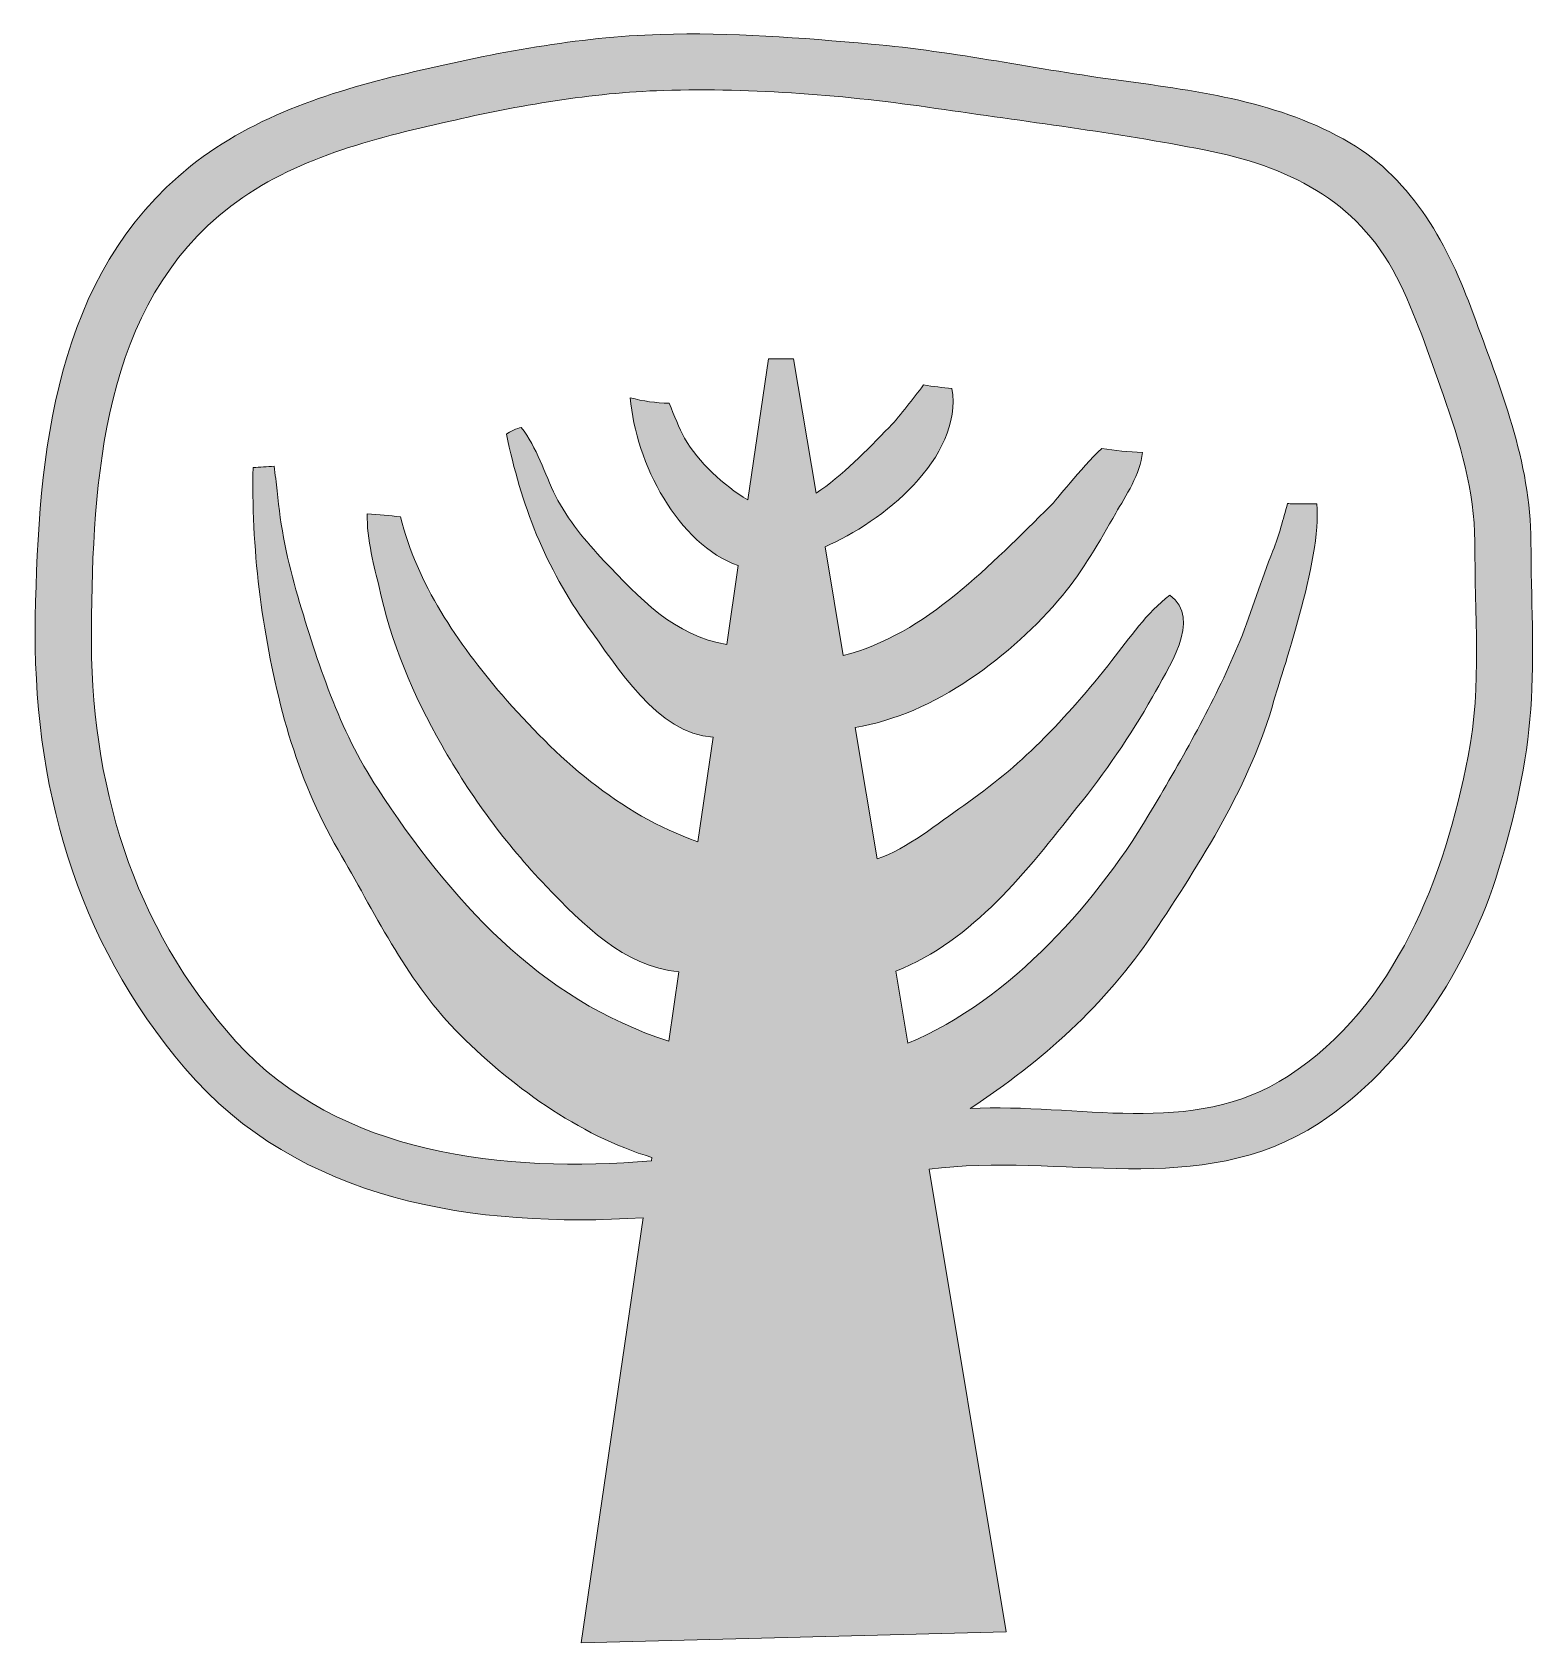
# Model space of a CAD drawing. Header units: inches. Extents: x 0 to 95, y 0 to 102.
import ezdxf

# ---------------------------------------------------------------- set-up
doc = ezdxf.new("R2010")
doc.units = ezdxf.units.IN
doc.header["$MEASUREMENT"] = 0
doc.layers.add('Layer 1', color=7, linetype='Continuous')

msp = doc.modelspace()

# ---------------------------------------------------------------- hatches: boundary and pattern name
at = {"layer": 'Layer 1', "true_color": 0x3dd3d3}
h = msp.add_hatch(color=133, dxfattribs=at)
h.dxf.hatch_style = 2
edge = h.paths.add_edge_path()
edge.add_spline(control_points=[(94.43, 69.53), (94.42, 74.56), (92.48, 79.29), (90.78, 83.94), (89.23, 88.19), (87.01, 92.36), (82.99, 94.73), (78.59, 97.31), (73.53, 97.99), (68.56, 98.65), (63.29, 99.35), (58.08, 100.49), (52.78, 100.96), (52.78, 100.96), (52.78, 100.96), (52.78, 100.96), (48.36, 101.35), (43.92, 101.71), (39.47, 101.57), (39.47, 101.57), (39.47, 101.57), (39.47, 101.57), (34.22, 101.41), (29.06, 100.41), (23.95, 99.22), (18.93, 98.05), (13.92, 96.51), (9.83, 93.26), (1.2, 86.4), (0.2, 75.05), (0.01, 64.79), (-0.18, 54.24), (2.52, 44.43), (9.46, 36.28), (16.64, 27.83), (27.82, 26.18), (38.38, 26.84), (38.38, 26.84), (34.46, 0), (34.46, 0), (34.46, 0), (61.31, 0.7), (61.31, 0.7), (61.31, 0.7), (56.43, 29.9), (56.43, 29.9), (64.73, 31.02), (73.52, 27.9), (81.05, 32.82), (81.05, 32.82), (81.05, 32.82), (81.05, 32.82), (86.45, 36.34), (90.55, 42.75), (92.39, 48.83), (93.39, 52.11), (94.17, 55.54), (94.42, 58.96), (94.67, 62.48), (94.43, 66), (94.43, 69.52), (94.43, 69.52), (94.43, 69.53), (94.43, 69.53)], knot_values=[0, 0, 0, 0, 1, 1, 1, 2, 2, 2, 3, 3, 3, 4, 4, 4, 5, 5, 5, 6, 6, 6, 7, 7, 7, 8, 8, 8, 9, 9, 9, 10, 10, 10, 11, 11, 11, 12, 12, 12, 13, 13, 13, 14, 14, 14, 15, 15, 15, 16, 16, 16, 17, 17, 17, 18, 18, 18, 19, 19, 19, 20, 20, 20, 21, 21, 21, 21], degree=3, periodic=1)
edge = h.paths.add_edge_path()
edge.add_spline(control_points=[(90.47, 55.99), (89, 48.41), (85.9, 40.21), (79.11, 35.79), (73.02, 31.83), (65.77, 34.13), (59.02, 33.73), (63.62, 36.78), (67.51, 40.23), (70.6, 44.83), (73.55, 49.22), (76.8, 54.37), (78.2, 59.5), (78.58, 60.91), (81.25, 68.43), (80.91, 71.92), (80.41, 71.92), (79.9, 71.92), (79.4, 71.92), (79.28, 71.92), (79.18, 71.93), (79.07, 71.95), (78.78, 70.95), (78.53, 69.93), (78.14, 68.96), (77.37, 67.1), (76.83, 65.16), (76.07, 63.3), (74.58, 59.66), (72.63, 56.24), (70.65, 52.86), (67.15, 46.86), (61.65, 40.61), (55.1, 37.86), (55.1, 37.86), (54.34, 42.42), (54.34, 42.42), (59.22, 44.33), (62.61, 48.77), (65.77, 52.74), (67.54, 54.95), (69.15, 57.27), (70.53, 59.74), (71.46, 61.41), (73.73, 64.68), (71.63, 66.15), (70.16, 65.05), (69.11, 63.46), (67.98, 62.03), (66.56, 60.23), (65.07, 58.49), (63.44, 56.88), (61.95, 55.41), (60.34, 54.08), (58.62, 52.88), (56.99, 51.74), (55.05, 50.15), (53.16, 49.5), (53.16, 49.5), (51.77, 57.81), (51.77, 57.81), (56.74, 58.58), (61.7, 62.36), (64.85, 66.13), (66.19, 67.74), (67.18, 69.54), (68.22, 71.34), (68.83, 72.39), (69.78, 73.83), (69.9, 75.17), (69.03, 75.2), (68.17, 75.27), (67.34, 75.43), (65.96, 74.13), (64.46, 72.15), (64.1, 71.79), (60.35, 68.15), (56.27, 63.68), (51.01, 62.34), (51.01, 62.34), (49.87, 69.22), (49.87, 69.22), (53.43, 70.73), (58.58, 74.82), (57.88, 79.21), (57.29, 79.26), (56.69, 79.34), (56.09, 79.43), (55.37, 78.53), (54.71, 77.58), (53.91, 76.75), (52.54, 75.34), (50.93, 73.69), (49.3, 72.59), (49.3, 72.59), (47.88, 81.08), (47.88, 81.08), (47.88, 81.08), (46.29, 81.08), (46.29, 81.08), (46.29, 81.08), (44.99, 72.17), (44.99, 72.17), (43.49, 73.07), (41.86, 74.56), (40.99, 76.08), (40.64, 76.69), (40.36, 77.51), (40.02, 78.28), (39.19, 78.29), (38.39, 78.41), (37.57, 78.62), (37.91, 74.51), (40.6, 69.34), (44.38, 68.03), (44.38, 68.03), (43.66, 63.05), (43.66, 63.05), (40.41, 63.53), (38.09, 66.02), (35.91, 68.33), (34.76, 69.56), (33.62, 70.9), (32.86, 72.42), (32.14, 73.85), (31.69, 75.48), (30.68, 76.75), (30.45, 76.7), (29.93, 76.47), (29.75, 76.33), (30.67, 71.88), (32.21, 67.88), (34.88, 64.2), (36.72, 61.67), (39.28, 57.38), (42.8, 57.18), (42.8, 57.18), (41.84, 50.59), (41.84, 50.59), (36.86, 52.31), (32.88, 55.92), (29.48, 59.86), (26.68, 63.11), (24.11, 66.89), (23.06, 71.1), (22.36, 71.19), (21.71, 71.24), (20.97, 71.3), (20.9, 69.73), (21.47, 67.78), (21.69, 66.76), (22.44, 63.21), (23.87, 59.82), (25.67, 56.68), (27.5, 53.47), (29.7, 50.45), (32.26, 47.78), (34.58, 45.37), (37.14, 42.72), (40.64, 42.37), (40.64, 42.37), (40, 38), (40, 38), (31.83, 40.58), (26.14, 47.03), (21.61, 53.96), (19.19, 57.65), (17.83, 61.89), (16.58, 66.09), (15.94, 68.26), (15.48, 70.48), (15.28, 72.74), (15.23, 73.26), (15.15, 73.78), (15.08, 74.3), (14.64, 74.27), (14.2, 74.24), (13.76, 74.22), (13.75, 73.81), (13.74, 73.39), (13.74, 72.97), (13.76, 70.3), (13.95, 67.69), (14.34, 65.06), (15.13, 59.83), (16.45, 54.66), (19.13, 50.07), (21.41, 46.17), (23.36, 41.97), (26.54, 38.69), (29.87, 35.27), (34.34, 32.02), (38.93, 30.65), (38.93, 30.65), (38.9, 30.43), (38.9, 30.43), (29.67, 29.67), (19.21, 30.75), (12.68, 37.98), (6.12, 45.25), (3.45, 54.36), (3.55, 63.99), (3.64, 73.41), (4.19, 84.5), (12.35, 90.72), (16.34, 93.76), (21.28, 94.98), (26.09, 96.07), (30.55, 97.08), (35.07, 97.89), (39.66, 98.03), (45.37, 98.2), (51.21, 97.73), (56.86, 96.9), (62.49, 96.07), (68.22, 95.37), (73.8, 94.28), (79.03, 93.25), (83.43, 91.16), (85.94, 86.26), (87.15, 83.9), (87.99, 81.33), (88.88, 78.83), (89.93, 75.85), (90.88, 72.72), (90.88, 69.53), (90.88, 65.02), (91.33, 60.44), (90.47, 55.99)], knot_values=[0, 0, 0, 0, 1, 1, 1, 2, 2, 2, 3, 3, 3, 4, 4, 4, 5, 5, 5, 6, 6, 6, 7, 7, 7, 8, 8, 8, 9, 9, 9, 10, 10, 10, 11, 11, 11, 12, 12, 12, 13, 13, 13, 14, 14, 14, 15, 15, 15, 16, 16, 16, 17, 17, 17, 18, 18, 18, 19, 19, 19, 20, 20, 20, 21, 21, 21, 22, 22, 22, 23, 23, 23, 24, 24, 24, 25, 25, 25, 26, 26, 26, 27, 27, 27, 28, 28, 28, 29, 29, 29, 30, 30, 30, 31, 31, 31, 32, 32, 32, 33, 33, 33, 34, 34, 34, 35, 35, 35, 36, 36, 36, 37, 37, 37, 38, 38, 38, 39, 39, 39, 40, 40, 40, 41, 41, 41, 42, 42, 42, 43, 43, 43, 44, 44, 44, 45, 45, 45, 46, 46, 46, 47, 47, 47, 48, 48, 48, 49, 49, 49, 50, 50, 50, 51, 51, 51, 52, 52, 52, 53, 53, 53, 54, 54, 54, 55, 55, 55, 56, 56, 56, 57, 57, 57, 58, 58, 58, 59, 59, 59, 60, 60, 60, 61, 61, 61, 62, 62, 62, 63, 63, 63, 64, 64, 64, 65, 65, 65, 66, 66, 66, 67, 67, 67, 68, 68, 68, 69, 69, 69, 70, 70, 70, 71, 71, 71, 72, 72, 72, 73, 73, 73, 74, 74, 74, 75, 75, 75, 76, 76, 76, 76], degree=3, periodic=1)

# ---------------------------------------------------------------- linework, layer by layer
at = {"layer": 'Layer 1', "lineweight": 0}
for points, knots in [([(94.43, 69.53), (94.42, 74.56), (92.48, 79.29), (90.78, 83.94), (89.23, 88.19), (87.01, 92.36), (82.99, 94.73), (78.59, 97.31), (73.53, 97.99), (68.56, 98.65), (63.29, 99.35), (58.08, 100.49), (52.78, 100.96), (52.78, 100.96), (52.78, 100.96), (52.78, 100.96), (48.36, 101.35), (43.92, 101.71), (39.47, 101.57), (39.47, 101.57), (39.47, 101.57), (39.47, 101.57), (34.22, 101.41), (29.06, 100.41), (23.95, 99.22), (18.93, 98.05), (13.92, 96.51), (9.83, 93.26), (1.2, 86.4), (0.2, 75.05), (0.01, 64.79), (-0.18, 54.24), (2.52, 44.43), (9.46, 36.28), (16.64, 27.83), (27.82, 26.18), (38.38, 26.84), (38.38, 26.84), (34.46, 0), (34.46, 0), (34.46, 0), (61.31, 0.7), (61.31, 0.7), (61.31, 0.7), (56.43, 29.9), (56.43, 29.9), (64.73, 31.02), (73.52, 27.9), (81.05, 32.82), (81.05, 32.82), (81.05, 32.82), (81.05, 32.82), (86.45, 36.34), (90.55, 42.75), (92.39, 48.83), (93.39, 52.11), (94.17, 55.54), (94.42, 58.96), (94.67, 62.48), (94.43, 66), (94.43, 69.52), (94.43, 69.52), (94.43, 69.53), (94.43, 69.53)], [0, 0, 0, 0, 1, 1, 1, 2, 2, 2, 3, 3, 3, 4, 4, 4, 5, 5, 5, 6, 6, 6, 7, 7, 7, 8, 8, 8, 9, 9, 9, 10, 10, 10, 11, 11, 11, 12, 12, 12, 13, 13, 13, 14, 14, 14, 15, 15, 15, 16, 16, 16, 17, 17, 17, 18, 18, 18, 19, 19, 19, 20, 20, 20, 21, 21, 21, 21]), ([(90.47, 55.99), (89, 48.41), (85.9, 40.21), (79.11, 35.79), (73.02, 31.83), (65.77, 34.13), (59.02, 33.73), (63.62, 36.78), (67.51, 40.23), (70.6, 44.83), (73.55, 49.22), (76.8, 54.37), (78.2, 59.5), (78.58, 60.91), (81.25, 68.43), (80.91, 71.92), (80.41, 71.92), (79.9, 71.92), (79.4, 71.92), (79.28, 71.92), (79.18, 71.93), (79.07, 71.95), (78.78, 70.95), (78.53, 69.93), (78.14, 68.96), (77.37, 67.1), (76.83, 65.16), (76.07, 63.3), (74.58, 59.66), (72.63, 56.24), (70.65, 52.86), (67.15, 46.86), (61.65, 40.61), (55.1, 37.86), (55.1, 37.86), (54.34, 42.42), (54.34, 42.42), (59.22, 44.33), (62.61, 48.77), (65.77, 52.74), (67.54, 54.95), (69.15, 57.27), (70.53, 59.74), (71.46, 61.41), (73.73, 64.68), (71.63, 66.15), (70.16, 65.05), (69.11, 63.46), (67.98, 62.03), (66.56, 60.23), (65.07, 58.49), (63.44, 56.88), (61.95, 55.41), (60.34, 54.08), (58.62, 52.88), (56.99, 51.74), (55.05, 50.15), (53.16, 49.5), (53.16, 49.5), (51.77, 57.81), (51.77, 57.81), (56.74, 58.58), (61.7, 62.36), (64.85, 66.13), (66.19, 67.74), (67.18, 69.54), (68.22, 71.34), (68.83, 72.39), (69.78, 73.83), (69.9, 75.17), (69.03, 75.2), (68.17, 75.27), (67.34, 75.43), (65.96, 74.13), (64.46, 72.15), (64.1, 71.79), (60.35, 68.15), (56.27, 63.68), (51.01, 62.34), (51.01, 62.34), (49.87, 69.22), (49.87, 69.22), (53.43, 70.73), (58.58, 74.82), (57.88, 79.21), (57.29, 79.26), (56.69, 79.34), (56.09, 79.43), (55.37, 78.53), (54.71, 77.58), (53.91, 76.75), (52.54, 75.34), (50.93, 73.69), (49.3, 72.59), (49.3, 72.59), (47.88, 81.08), (47.88, 81.08), (47.88, 81.08), (46.29, 81.08), (46.29, 81.08), (46.29, 81.08), (44.99, 72.17), (44.99, 72.17), (43.49, 73.07), (41.86, 74.56), (40.99, 76.08), (40.64, 76.69), (40.36, 77.51), (40.02, 78.28), (39.19, 78.29), (38.39, 78.41), (37.57, 78.62), (37.91, 74.51), (40.6, 69.34), (44.38, 68.03), (44.38, 68.03), (43.66, 63.05), (43.66, 63.05), (40.41, 63.53), (38.09, 66.02), (35.91, 68.33), (34.76, 69.56), (33.62, 70.9), (32.86, 72.42), (32.14, 73.85), (31.69, 75.48), (30.68, 76.75), (30.45, 76.7), (29.93, 76.47), (29.75, 76.33), (30.67, 71.88), (32.21, 67.88), (34.88, 64.2), (36.72, 61.67), (39.28, 57.38), (42.8, 57.18), (42.8, 57.18), (41.84, 50.59), (41.84, 50.59), (36.86, 52.31), (32.88, 55.92), (29.48, 59.86), (26.68, 63.11), (24.11, 66.89), (23.06, 71.1), (22.36, 71.19), (21.71, 71.24), (20.97, 71.3), (20.9, 69.73), (21.47, 67.78), (21.69, 66.76), (22.44, 63.21), (23.87, 59.82), (25.67, 56.68), (27.5, 53.47), (29.7, 50.45), (32.26, 47.78), (34.58, 45.37), (37.14, 42.72), (40.64, 42.37), (40.64, 42.37), (40, 38), (40, 38), (31.83, 40.58), (26.14, 47.03), (21.61, 53.96), (19.19, 57.65), (17.83, 61.89), (16.58, 66.09), (15.94, 68.26), (15.48, 70.48), (15.28, 72.74), (15.23, 73.26), (15.15, 73.78), (15.08, 74.3), (14.64, 74.27), (14.2, 74.24), (13.76, 74.22), (13.75, 73.81), (13.74, 73.39), (13.74, 72.97), (13.76, 70.3), (13.95, 67.69), (14.34, 65.06), (15.13, 59.83), (16.45, 54.66), (19.13, 50.07), (21.41, 46.17), (23.36, 41.97), (26.54, 38.69), (29.87, 35.27), (34.34, 32.02), (38.93, 30.65), (38.93, 30.65), (38.9, 30.43), (38.9, 30.43), (29.67, 29.67), (19.21, 30.75), (12.68, 37.98), (6.12, 45.25), (3.45, 54.36), (3.55, 63.99), (3.64, 73.41), (4.19, 84.5), (12.35, 90.72), (16.34, 93.76), (21.28, 94.98), (26.09, 96.07), (30.55, 97.08), (35.07, 97.89), (39.66, 98.03), (45.37, 98.2), (51.21, 97.73), (56.86, 96.9), (62.49, 96.07), (68.22, 95.37), (73.8, 94.28), (79.03, 93.25), (83.43, 91.16), (85.94, 86.26), (87.15, 83.9), (87.99, 81.33), (88.88, 78.83), (89.93, 75.85), (90.88, 72.72), (90.88, 69.53), (90.88, 65.02), (91.33, 60.44), (90.47, 55.99)], [0, 0, 0, 0, 1, 1, 1, 2, 2, 2, 3, 3, 3, 4, 4, 4, 5, 5, 5, 6, 6, 6, 7, 7, 7, 8, 8, 8, 9, 9, 9, 10, 10, 10, 11, 11, 11, 12, 12, 12, 13, 13, 13, 14, 14, 14, 15, 15, 15, 16, 16, 16, 17, 17, 17, 18, 18, 18, 19, 19, 19, 20, 20, 20, 21, 21, 21, 22, 22, 22, 23, 23, 23, 24, 24, 24, 25, 25, 25, 26, 26, 26, 27, 27, 27, 28, 28, 28, 29, 29, 29, 30, 30, 30, 31, 31, 31, 32, 32, 32, 33, 33, 33, 34, 34, 34, 35, 35, 35, 36, 36, 36, 37, 37, 37, 38, 38, 38, 39, 39, 39, 40, 40, 40, 41, 41, 41, 42, 42, 42, 43, 43, 43, 44, 44, 44, 45, 45, 45, 46, 46, 46, 47, 47, 47, 48, 48, 48, 49, 49, 49, 50, 50, 50, 51, 51, 51, 52, 52, 52, 53, 53, 53, 54, 54, 54, 55, 55, 55, 56, 56, 56, 57, 57, 57, 58, 58, 58, 59, 59, 59, 60, 60, 60, 61, 61, 61, 62, 62, 62, 63, 63, 63, 64, 64, 64, 65, 65, 65, 66, 66, 66, 67, 67, 67, 68, 68, 68, 69, 69, 69, 70, 70, 70, 71, 71, 71, 72, 72, 72, 73, 73, 73, 74, 74, 74, 75, 75, 75, 76, 76, 76, 76])]:
    msp.add_open_spline(points, degree=3, knots=knots, dxfattribs=at)

doc.saveas('drawing.dxf')
